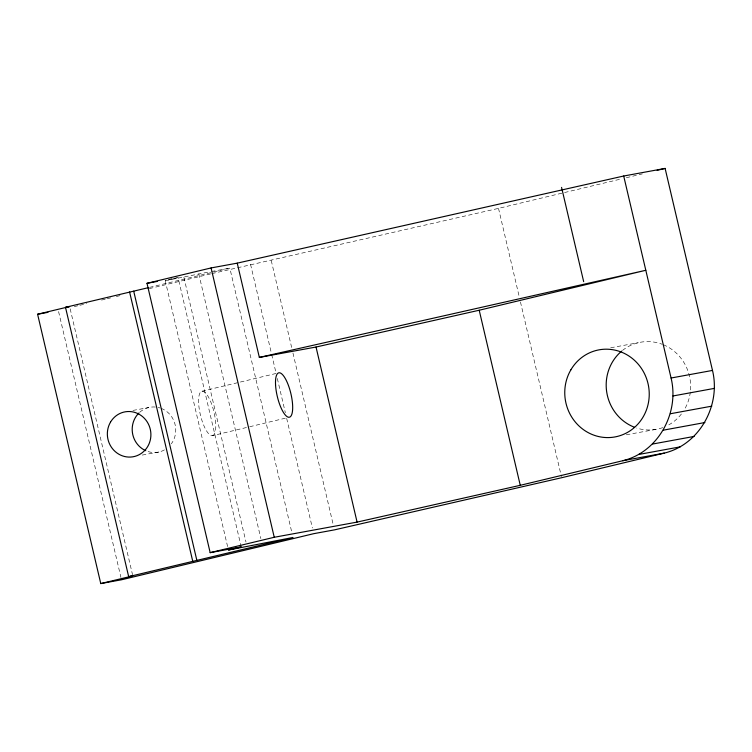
<?xml version="1.0" encoding="UTF-8"?>
<svg xmlns="http://www.w3.org/2000/svg" width="752" height="752" viewBox="0 0 752 752"><rect width="100%" height="100%" fill="white"/><g stroke="black" fill="none" stroke-linecap="round" stroke-linejoin="round"><path stroke-width="0.56" stroke-dasharray="3.76 2.82" d="M227.612 546.601L165.243 280.693L178.064 277.62L241.232 546.958M149.554 287.386L229.839 268.135L291.673 531.758M74.232 306.628L78.781 305.538M79.919 305.265L86.753 303.62M101.539 300.076L106.088 298.986M107.226 298.713L110.638 297.895M116.325 296.532L122.012 295.169M149.31 288.618L210.739 273.888M211.876 273.615L498.51 208.379L621.754 178.826M626.322 177.726L642.293 173.9M201.978 391.247L277.742 373.067M212.402 435.681A22.823 6.937 76.5 0 0 210.504 401.267A22.823 6.937 76.5 0 0 198.66 403.439A22.823 6.937 76.5 0 0 212.402 435.681L248.583 427.004M249.711 426.732L288.166 417.51M165.243 280.693L210.278 271.716M168.852 279.302L172.311 278.672M173.458 278.466L178.064 277.62M211.425 271.5L229.839 268.135M132.954 410.423L148.764 407.528M610.699 347.762L638.307 342.705M142.241 455.073L159.189 451.961M626.303 434.797L658.526 428.894M498.51 208.379L519.388 297.397M520.459 301.966L561.415 476.58M271.256 260.54L291.87 348.42M292.942 352.989L333.362 525.319M250.548 264.337L271.425 353.355M271.698 354.493L275.975 372.757M277.319 378.463L285.346 412.698M286.681 418.403L312.381 527.97M198.772 273.822L260.869 538.592M183.883 277.281L245.989 542.051M70.171 308.837L132.54 574.754M58.581 311.582L120.95 577.498M662.747 427.625A44.265 42.168 79.6 0 1 636.662 428.038M622.496 350.432A44.265 42.168 79.6 0 1 662.268 344.294M663.302 344.707A44.265 42.168 79.6 0 1 690.449 390.899M690.327 392.055A44.265 42.168 79.6 0 1 684.564 409.314M681.397 413.995A44.265 42.168 79.6 0 1 668.791 424.88M164.481 449.893A22.823 21.742 79.6 0 1 147.918 451.52M139.731 412.256A22.823 21.742 79.6 0 1 160.035 407.96M161.116 408.345A22.823 21.742 79.6 0 1 171.334 443.821"/><path stroke-width="1.13" d="M210.165 552.645L274.245 537.276L357.087 522.104L520.262 485.313L622.788 460.722C658.31 452.187 679.582 412.81 671.075 378.012L623.699 176.015L237.237 263.144L211.077 267.938L146.997 283.307L210.165 552.645L241.232 546.958L228.42 550.032L293.007 537.473L128.667 576.652L65.499 307.314L148.417 287.659M65.499 307.314L69.635 306.553L37.6 314.242L100.768 583.58L121.486 579.783L313.725 533.676L334.433 529.878L561.688 477.717L664.213 453.127C699.736 444.601 720.999 405.225 712.492 370.426L665.116 168.42L623.699 176.015M657.126 170.337L665.116 168.42M259.346 357.416L316.028 347.029L479.203 310.238L645.808 270.278L259.346 357.416L237.237 263.144M100.768 583.58L132.813 575.891L128.667 576.652M146.997 283.307L157.347 281.417M37.6 314.242L47.959 312.343M671.075 378.012L712.492 370.426M672.974 395.966L714.4 388.38M670.389 413.741L711.806 406.155M663.471 430.135L704.897 422.539M652.708 444.018L694.134 436.423M638.833 454.443L680.259 446.857M622.788 460.722L664.213 453.127M561.565 187.398L583.674 281.662M479.203 310.238L520.262 485.313M316.028 347.029L357.087 522.104M211.077 267.938L274.245 537.276M133.715 291.184L196.892 560.522M129.579 291.945L192.747 561.283M634.566 427.296A44.265 42.168 79.6 0 1 606.836 392.807A44.265 42.168 79.6 0 1 621.631 351.146M145.766 450.702A22.823 21.742 79.6 0 1 138.885 413.036M110.488 422.173A22.823 21.742 79.6 0 0 128.686 457.075A22.823 21.742 79.6 0 0 148.2 423.649A22.823 21.742 79.6 0 0 110.488 422.173M275.561 384.996A22.823 6.937 76.5 0 0 289.294 417.238A22.823 6.937 76.5 0 0 287.396 382.824A22.823 6.937 76.5 0 0 275.561 384.996M570.853 369.871A44.265 42.168 79.6 0 0 606.14 437.561A44.265 42.168 79.6 0 0 643.994 372.729A44.265 42.168 79.6 0 0 570.853 369.871"/></g></svg>
